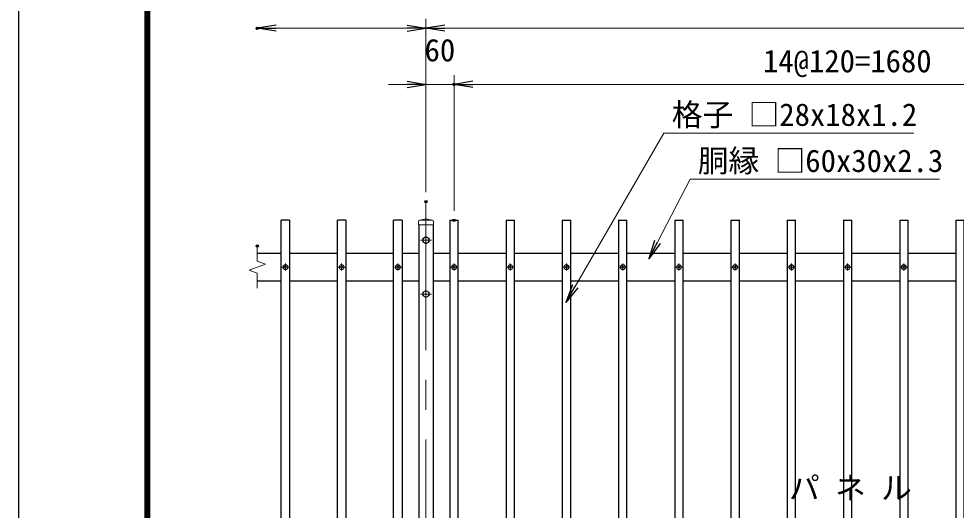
# Model space of a CAD drawing. Units: millimetres, scale not verified. Extents: x -4200 to 4200, y -2970 to 2970.
# Drawn here: x -4200 to -2199, y 311 to 1360 of the extents above; entities that cross this region are included whole.
import ezdxf
from ezdxf.enums import TextEntityAlignment as Align

# ---------------------------------------------------------------- set-up
doc = ezdxf.new("R2010")
doc.units = ezdxf.units.MM
doc.header["$LTSCALE"] = 10
doc.header["$PDMODE"] = 32
doc.header["$PDSIZE"] = 5
doc.linetypes.add('USER1', pattern=[50.8, 31.75, -6.35, 6.35, -6.35])
for name, color, linetype, lineweight in [('0-0_D-TTL', 2, 'Continuous', 25), ('0-2_D-BMK', 2, 'USER1', 13), ('0-5_D-STR1', 1, 'Continuous', 25), ('0-6_D-STR3', 3, 'Continuous', 13), ('0-8_D-STR-DIM', 7, 'Continuous', 13), ('0-9_0', 7, 'Continuous', 25), ('0-B_D-STR-TXT', 7, 'Continuous', 13)]:
    doc.layers.add(name, color=color, linetype=linetype, lineweight=lineweight)
doc.layers.add('0-A_Defpoints', color=8, linetype='Continuous')
doc.styles.add('ＭＳ ゴシック', font='')
doc.styles.get('ＭＳ ゴシック').set_extended_font_data('MS Gothic')

# ---------------------------------------------------------------- blocks, each defined once
blk = doc.blocks.new('_Open')
at = {"layer": '0-9_0'}
blk.add_line((-10, 1.667), (0, 0), dxfattribs=at)
blk.add_lwpolyline([(-10, -1.667), (0, 0), (-10, 0)], dxfattribs=at)
blk = doc.blocks.new('MLeader2')
at = {"layer": '0-B_D-STR-TXT'}
blk.add_line((-2757.16, 1017.65), (-2234.56, 1017.65), dxfattribs=at)
at = {"layer": '0-B_D-STR-TXT', "lineweight": 25}
blk.add_line((-2830.87, 880.26), (-2855.2, 847.82), dxfattribs=at)
at = {"layer": '0-B_D-STR-TXT'}
blk.add_lwpolyline([(-2836.79, 883.33), (-2767.16, 1017.65), (-2757.16, 1017.65)], dxfattribs=at)
at = {"layer": '0-B_D-STR-TXT', "lineweight": 25}
blk.add_lwpolyline([(-2842.71, 886.4), (-2855.2, 847.82), (-2836.79, 883.33)], dxfattribs=at)
at = {"layer": '0-B_D-STR-TXT', "style": 'ＭＳ ゴシック'}
blk.add_text('胴縁 □60x30x2.3', height=48.09, dxfattribs=at).set_placement((-2750.71, 1018.44), align=Align.BOTTOM_LEFT)
blk = doc.blocks.new('MLeader3')
at = {"layer": '0-B_D-STR-TXT'}
blk.add_line((-2813.47, 1116.17), (-2289.62, 1116.17), dxfattribs=at)
at = {"layer": '0-B_D-STR-TXT', "lineweight": 25}
blk.add_line((-3006.72, 785.44), (-3032.49, 754.13), dxfattribs=at)
at = {"layer": '0-B_D-STR-TXT'}
blk.add_lwpolyline([(-3012.49, 788.78), (-2823.47, 1116.17), (-2813.47, 1116.17)], dxfattribs=at)
at = {"layer": '0-B_D-STR-TXT', "lineweight": 25}
blk.add_lwpolyline([(-3018.27, 792.11), (-3032.49, 754.13), (-3012.49, 788.78)], dxfattribs=at)
at = {"layer": '0-B_D-STR-TXT', "style": 'ＭＳ ゴシック'}
blk.add_text('格子 □28x18x1.2', height=48.09, dxfattribs=at).set_placement((-2806.17, 1116.96), align=Align.BOTTOM_LEFT)

msp = doc.modelspace()

# ---------------------------------------------------------------- linework, layer by layer
at = {"layer": '0-0_D-TTL'}
for points in [[(-4199.92, 2970.06), (4200.08, 2970.06), (4200.08, -2969.94), (-4199.92, -2969.94)], [(-3929.92, 2750.06), (3930.08, 2750.06), (3930.08, -2749.94), (-3929.92, -2749.94)], [(-3927.42, 2747.56), (3927.58, 2747.56), (3927.58, -2747.44), (-3927.42, -2747.44)], [(-3924.92, 2745.06), (3925.08, 2745.06), (3925.08, -2744.94), (-3924.92, -2744.94)], [(-3922.42, 2742.56), (3922.58, 2742.56), (3922.58, -2742.44), (-3922.42, -2742.44)], [(-3919.92, 2740.06), (3920.08, 2740.06), (3920.08, -2739.94), (-3919.92, -2739.94)]]:
    msp.add_lwpolyline(points, close=True, dxfattribs=at)
at = {"layer": '0-2_D-BMK'}
for p, q in [((-3330.77, 969.91), (-3330.77, -490.09)), ((-3318.77, 887.41), (-3342.77, 887.41)), ((-3638.27, 829.91), (-3623.27, 829.91)), ((-3630.77, 837.41), (-3630.77, 822.41)), ((-3518.27, 829.91), (-3503.27, 829.91)), ((-3510.77, 837.41), (-3510.77, 822.41)), ((-3398.27, 829.91), (-3383.27, 829.91)), ((-3390.77, 837.41), (-3390.77, 822.41)), ((-3263.27, 829.91), (-3278.27, 829.91)), ((-3270.77, 837.41), (-3270.77, 822.41)), ((-3143.27, 829.91), (-3158.27, 829.91)), ((-3150.77, 837.41), (-3150.77, 822.41)), ((-3023.27, 829.91), (-3038.27, 829.91)), ((-3030.77, 837.41), (-3030.77, 822.41)), ((-2903.27, 829.91), (-2918.27, 829.91)), ((-2910.77, 837.41), (-2910.77, 822.41)), ((-2783.27, 829.91), (-2798.27, 829.91)), ((-2790.77, 837.41), (-2790.77, 822.41)), ((-2663.27, 829.91), (-2678.27, 829.91)), ((-2670.77, 837.41), (-2670.77, 822.41)), ((-2543.27, 829.91), (-2558.27, 829.91)), ((-2550.77, 837.41), (-2550.77, 822.41)), ((-2423.27, 829.91), (-2438.27, 829.91)), ((-2430.77, 837.41), (-2430.77, 822.41)), ((-2303.27, 829.91), (-2318.27, 829.91)), ((-2310.77, 837.41), (-2310.77, 822.41)), ((-3318.77, 772.41), (-3342.77, 772.41))]:
    msp.add_line(p, q, dxfattribs=at)
at = {"layer": '0-5_D-STR1'}
for p, q in [((-3621.77, 929.91), (-3639.77, 929.91)), ((-3501.77, 929.91), (-3519.77, 929.91)), ((-3381.77, 929.91), (-3399.77, 929.91)), ((-3279.77, 929.91), (-3261.77, 929.91)), ((-3159.77, 929.91), (-3141.77, 929.91)), ((-3039.77, 929.91), (-3021.77, 929.91)), ((-2919.77, 929.91), (-2901.77, 929.91)), ((-2799.77, 929.91), (-2781.77, 929.91)), ((-2679.77, 929.91), (-2661.77, 929.91)), ((-2559.77, 929.91), (-2541.77, 929.91)), ((-2439.77, 929.91), (-2421.77, 929.91)), ((-2319.77, 929.91), (-2301.77, 929.91)), ((-2199.77, 929.91), (-2181.77, 929.91)), ((-3345.77, 919.91), (-3345.77, -440.09)), ((-3315.77, 919.91), (-3315.77, -440.09)), ((-3690.77, 859.91), (-3639.77, 859.91)), ((-3621.77, 859.91), (-3519.77, 859.91)), ((-3501.77, 859.91), (-3399.77, 859.91)), ((-3381.77, 859.91), (-3345.77, 859.91)), ((-3315.77, 859.91), (-3279.77, 859.91)), ((-3261.77, 859.91), (-3159.77, 859.91)), ((-3141.77, 859.91), (-3039.77, 859.91)), ((-3021.77, 859.91), (-2919.77, 859.91)), ((-2901.77, 859.91), (-2799.77, 859.91)), ((-2781.77, 859.91), (-2679.77, 859.91)), ((-2661.77, 859.91), (-2559.77, 859.91)), ((-2541.77, 859.91), (-2439.77, 859.91)), ((-2421.77, 859.91), (-2319.77, 859.91)), ((-2301.77, 859.91), (-2199.77, 859.91)), ((-3639.77, 799.91), (-3690.77, 799.91)), ((-3519.77, 799.91), (-3621.77, 799.91)), ((-3399.77, 799.91), (-3501.77, 799.91)), ((-3345.77, 799.91), (-3381.77, 799.91)), ((-3279.77, 799.91), (-3315.77, 799.91)), ((-3159.77, 799.91), (-3261.77, 799.91)), ((-3039.77, 799.91), (-3141.77, 799.91)), ((-2919.77, 799.91), (-3021.77, 799.91)), ((-2799.77, 799.91), (-2901.77, 799.91)), ((-2679.77, 799.91), (-2781.77, 799.91)), ((-2559.77, 799.91), (-2661.77, 799.91)), ((-2439.77, 799.91), (-2541.77, 799.91)), ((-2319.77, 799.91), (-2421.77, 799.91)), ((-2199.77, 799.91), (-2301.77, 799.91))]:
    msp.add_line(p, q, dxfattribs=at)
for points in [[(-3621.77, 929.91), (-3621.77, -220.09), (-3639.77, -220.09), (-3639.77, 929.91)], [(-3501.77, 929.91), (-3501.77, -220.09), (-3519.77, -220.09), (-3519.77, 929.91)], [(-3381.77, 929.91), (-3381.77, -220.09), (-3399.77, -220.09), (-3399.77, 929.91)], [(-3279.77, 929.91), (-3279.77, -220.09), (-3261.77, -220.09), (-3261.77, 929.91)], [(-3159.77, 929.91), (-3159.77, -220.09), (-3141.77, -220.09), (-3141.77, 929.91)], [(-3039.77, 929.91), (-3039.77, -220.09), (-3021.77, -220.09), (-3021.77, 929.91)], [(-2919.77, 929.91), (-2919.77, -220.09), (-2901.77, -220.09), (-2901.77, 929.91)], [(-2799.77, 929.91), (-2799.77, -220.09), (-2781.77, -220.09), (-2781.77, 929.91)], [(-2679.77, 929.91), (-2679.77, -220.09), (-2661.77, -220.09), (-2661.77, 929.91)], [(-2559.77, 929.91), (-2559.77, -220.09), (-2541.77, -220.09), (-2541.77, 929.91)], [(-2439.77, 929.91), (-2439.77, -220.09), (-2421.77, -220.09), (-2421.77, 929.91)], [(-2319.77, 929.91), (-2319.77, -220.09), (-2301.77, -220.09), (-2301.77, 929.91)], [(-2199.77, 929.91), (-2199.77, -220.09), (-2181.77, -220.09), (-2181.77, 929.91)]]:
    msp.add_lwpolyline(points, dxfattribs=at)
at = {"layer": '0-6_D-STR3'}
for p, q in [((-3347.02, 926.91), (-3347.02, 919.91)), ((-3330.77, 932.91), (-3344.02, 929.91)), ((-3344.02, 929.91), (-3317.52, 929.91)), ((-3330.77, 932.91), (-3317.52, 929.91)), ((-3314.52, 926.91), (-3314.52, 919.91)), ((-3347.02, 919.91), (-3314.52, 919.91)), ((-3632.6, 829.52), (-3634.12, 829.55)), ((-3631.68, 830.78), (-3632.6, 830.3)), ((-3631.68, 829.05), (-3632.6, 829.52)), ((-3631.66, 830.8), (-3631.17, 831.72)), ((-3631.66, 829.03), (-3631.17, 828.11)), ((-3631.14, 833.26), (-3631.17, 831.72)), ((-3631.14, 826.56), (-3631.17, 828.11)), ((-3630.38, 833.26), (-3631.14, 833.26)), ((-3630.41, 826.56), (-3631.14, 826.56)), ((-3630.41, 833.26), (-3630.38, 831.72)), ((-3630.41, 826.56), (-3630.38, 828.11)), ((-3629.89, 830.8), (-3630.38, 831.72)), ((-3629.89, 829.03), (-3630.38, 828.11)), ((-3629.87, 830.78), (-3628.95, 830.3)), ((-3629.87, 829.05), (-3628.95, 829.52)), ((-3628.95, 830.3), (-3627.42, 830.28)), ((-3628.95, 829.52), (-3627.42, 829.55)), ((-3627.42, 830.28), (-3627.42, 829.55)), ((-3627.42, 830.28), (-3627.42, 829.55)), ((-3512.6, 829.52), (-3514.12, 829.55)), ((-3511.68, 830.78), (-3512.6, 830.3)), ((-3511.68, 829.05), (-3512.6, 829.52)), ((-3511.66, 830.8), (-3511.17, 831.72)), ((-3511.66, 829.03), (-3511.17, 828.11)), ((-3511.14, 833.26), (-3511.17, 831.72)), ((-3511.14, 826.56), (-3511.17, 828.11)), ((-3510.38, 833.26), (-3511.14, 833.26)), ((-3510.41, 826.56), (-3511.14, 826.56)), ((-3510.41, 833.26), (-3510.38, 831.72)), ((-3510.41, 826.56), (-3510.38, 828.11)), ((-3509.89, 830.8), (-3510.38, 831.72)), ((-3509.89, 829.03), (-3510.38, 828.11)), ((-3509.87, 830.78), (-3508.95, 830.3)), ((-3509.87, 829.05), (-3508.95, 829.52)), ((-3508.95, 830.3), (-3507.42, 830.28)), ((-3508.95, 829.52), (-3507.42, 829.55)), ((-3507.42, 830.28), (-3507.42, 829.55)), ((-3507.42, 830.28), (-3507.42, 829.55)), ((-3392.6, 829.52), (-3394.12, 829.55)), ((-3391.68, 830.78), (-3392.6, 830.3)), ((-3391.68, 829.05), (-3392.6, 829.52)), ((-3391.66, 830.8), (-3391.17, 831.72)), ((-3391.66, 829.03), (-3391.17, 828.11)), ((-3391.14, 833.26), (-3391.17, 831.72)), ((-3391.14, 826.56), (-3391.17, 828.11)), ((-3390.38, 833.26), (-3391.14, 833.26)), ((-3390.41, 826.56), (-3391.14, 826.56)), ((-3390.41, 833.26), (-3390.38, 831.72)), ((-3390.41, 826.56), (-3390.38, 828.11)), ((-3389.89, 830.8), (-3390.38, 831.72)), ((-3389.89, 829.03), (-3390.38, 828.11)), ((-3389.87, 830.78), (-3388.95, 830.3)), ((-3389.87, 829.05), (-3388.95, 829.52)), ((-3388.95, 830.3), (-3387.42, 830.28)), ((-3388.95, 829.52), (-3387.42, 829.55)), ((-3387.42, 830.28), (-3387.42, 829.55)), ((-3387.42, 830.28), (-3387.42, 829.55)), ((-3272.6, 830.3), (-3274.12, 830.28)), ((-3274.12, 830.28), (-3274.12, 829.55)), ((-3274.12, 830.28), (-3274.12, 829.55)), ((-3272.6, 829.52), (-3274.12, 829.55)), ((-3271.68, 830.78), (-3272.6, 830.3)), ((-3271.68, 829.05), (-3272.6, 829.52)), ((-3271.66, 830.8), (-3271.17, 831.72)), ((-3271.66, 829.03), (-3271.17, 828.11)), ((-3271.14, 833.26), (-3271.17, 831.72)), ((-3271.17, 833.26), (-3270.41, 833.26)), ((-3271.14, 826.56), (-3271.17, 828.11)), ((-3271.14, 826.56), (-3270.41, 826.56)), ((-3270.41, 833.26), (-3270.38, 831.72)), ((-3270.41, 826.56), (-3270.38, 828.11)), ((-3269.89, 830.8), (-3270.38, 831.72)), ((-3269.89, 829.03), (-3270.38, 828.11)), ((-3269.87, 830.78), (-3268.95, 830.3)), ((-3269.87, 829.05), (-3268.95, 829.52)), ((-3268.95, 829.52), (-3267.42, 829.55)), ((-3152.6, 830.3), (-3154.12, 830.28)), ((-3154.12, 830.28), (-3154.12, 829.55)), ((-3154.12, 830.28), (-3154.12, 829.55)), ((-3152.6, 829.52), (-3154.12, 829.55)), ((-3151.68, 830.78), (-3152.6, 830.3)), ((-3151.68, 829.05), (-3152.6, 829.52)), ((-3151.66, 830.8), (-3151.17, 831.72)), ((-3151.66, 829.03), (-3151.17, 828.11)), ((-3151.14, 833.26), (-3151.17, 831.72)), ((-3151.17, 833.26), (-3150.41, 833.26)), ((-3151.14, 826.56), (-3151.17, 828.11)), ((-3151.14, 826.56), (-3150.41, 826.56)), ((-3150.41, 833.26), (-3150.38, 831.72)), ((-3150.41, 826.56), (-3150.38, 828.11)), ((-3149.89, 830.8), (-3150.38, 831.72)), ((-3149.89, 829.03), (-3150.38, 828.11)), ((-3149.87, 830.78), (-3148.95, 830.3)), ((-3149.87, 829.05), (-3148.95, 829.52)), ((-3148.95, 829.52), (-3147.42, 829.55)), ((-3032.6, 830.3), (-3034.12, 830.28)), ((-3034.12, 830.28), (-3034.12, 829.55)), ((-3034.12, 830.28), (-3034.12, 829.55)), ((-3032.6, 829.52), (-3034.12, 829.55)), ((-3031.68, 830.78), (-3032.6, 830.3)), ((-3031.68, 829.05), (-3032.6, 829.52)), ((-3031.66, 830.8), (-3031.17, 831.72)), ((-3031.66, 829.03), (-3031.17, 828.11)), ((-3031.14, 833.26), (-3031.17, 831.72)), ((-3031.17, 833.26), (-3030.41, 833.26)), ((-3031.14, 826.56), (-3031.17, 828.11)), ((-3031.14, 826.56), (-3030.41, 826.56)), ((-3030.41, 833.26), (-3030.38, 831.72)), ((-3030.41, 826.56), (-3030.38, 828.11)), ((-3029.89, 830.8), (-3030.38, 831.72)), ((-3029.89, 829.03), (-3030.38, 828.11)), ((-3029.87, 830.78), (-3028.95, 830.3)), ((-3029.87, 829.05), (-3028.95, 829.52)), ((-3028.95, 829.52), (-3027.42, 829.55)), ((-2912.6, 830.3), (-2914.12, 830.28)), ((-2914.12, 830.28), (-2914.12, 829.55)), ((-2914.12, 830.28), (-2914.12, 829.55)), ((-2912.6, 829.52), (-2914.12, 829.55)), ((-2911.68, 830.78), (-2912.6, 830.3)), ((-2911.68, 829.05), (-2912.6, 829.52)), ((-2911.66, 830.8), (-2911.17, 831.72)), ((-2911.66, 829.03), (-2911.17, 828.11)), ((-2911.14, 833.26), (-2911.17, 831.72)), ((-2911.17, 833.26), (-2910.41, 833.26)), ((-2911.14, 826.56), (-2911.17, 828.11)), ((-2911.14, 826.56), (-2910.41, 826.56)), ((-2910.41, 833.26), (-2910.38, 831.72)), ((-2910.41, 826.56), (-2910.38, 828.11)), ((-2909.89, 830.8), (-2910.38, 831.72)), ((-2909.89, 829.03), (-2910.38, 828.11)), ((-2909.87, 830.78), (-2908.95, 830.3)), ((-2909.87, 829.05), (-2908.95, 829.52)), ((-2908.95, 829.52), (-2907.42, 829.55)), ((-2792.6, 830.3), (-2794.12, 830.28)), ((-2794.12, 830.28), (-2794.12, 829.55)), ((-2794.12, 830.28), (-2794.12, 829.55)), ((-2792.6, 829.52), (-2794.12, 829.55)), ((-2791.68, 830.78), (-2792.6, 830.3)), ((-2791.68, 829.05), (-2792.6, 829.52)), ((-2791.66, 830.8), (-2791.17, 831.72)), ((-2791.66, 829.03), (-2791.17, 828.11)), ((-2791.14, 833.26), (-2791.17, 831.72)), ((-2791.17, 833.26), (-2790.41, 833.26)), ((-2791.14, 826.56), (-2791.17, 828.11)), ((-2791.14, 826.56), (-2790.41, 826.56)), ((-2790.41, 833.26), (-2790.38, 831.72)), ((-2790.41, 826.56), (-2790.38, 828.11)), ((-2789.89, 830.8), (-2790.38, 831.72)), ((-2789.89, 829.03), (-2790.38, 828.11)), ((-2789.87, 830.78), (-2788.95, 830.3)), ((-2789.87, 829.05), (-2788.95, 829.52)), ((-2788.95, 829.52), (-2787.42, 829.55)), ((-2672.6, 830.3), (-2674.12, 830.28)), ((-2674.12, 830.28), (-2674.12, 829.55)), ((-2674.12, 830.28), (-2674.12, 829.55)), ((-2672.6, 829.52), (-2674.12, 829.55)), ((-2671.68, 830.78), (-2672.6, 830.3)), ((-2671.68, 829.05), (-2672.6, 829.52)), ((-2671.66, 830.8), (-2671.17, 831.72)), ((-2671.66, 829.03), (-2671.17, 828.11)), ((-2671.14, 833.26), (-2671.17, 831.72)), ((-2671.17, 833.26), (-2670.41, 833.26)), ((-2671.14, 826.56), (-2671.17, 828.11)), ((-2671.14, 826.56), (-2670.41, 826.56)), ((-2670.41, 833.26), (-2670.38, 831.72)), ((-2670.41, 826.56), (-2670.38, 828.11)), ((-2669.89, 830.8), (-2670.38, 831.72)), ((-2669.89, 829.03), (-2670.38, 828.11)), ((-2669.87, 830.78), (-2668.95, 830.3)), ((-2669.87, 829.05), (-2668.95, 829.52)), ((-2668.95, 829.52), (-2667.42, 829.55)), ((-2552.6, 830.3), (-2554.12, 830.28)), ((-2554.12, 830.28), (-2554.12, 829.55)), ((-2554.12, 830.28), (-2554.12, 829.55)), ((-2552.6, 829.52), (-2554.12, 829.55)), ((-2551.68, 830.78), (-2552.6, 830.3)), ((-2551.68, 829.05), (-2552.6, 829.52)), ((-2551.66, 830.8), (-2551.17, 831.72)), ((-2551.66, 829.03), (-2551.17, 828.11)), ((-2551.14, 833.26), (-2551.17, 831.72)), ((-2551.17, 833.26), (-2550.41, 833.26)), ((-2551.14, 826.56), (-2551.17, 828.11)), ((-2551.14, 826.56), (-2550.41, 826.56)), ((-2550.41, 833.26), (-2550.38, 831.72)), ((-2550.41, 826.56), (-2550.38, 828.11)), ((-2549.89, 830.8), (-2550.38, 831.72)), ((-2549.89, 829.03), (-2550.38, 828.11)), ((-2549.87, 830.78), (-2548.95, 830.3)), ((-2549.87, 829.05), (-2548.95, 829.52)), ((-2548.95, 829.52), (-2547.42, 829.55)), ((-2432.6, 830.3), (-2434.12, 830.28)), ((-2434.12, 830.28), (-2434.12, 829.55)), ((-2434.12, 830.28), (-2434.12, 829.55)), ((-2432.6, 829.52), (-2434.12, 829.55)), ((-2431.68, 830.78), (-2432.6, 830.3)), ((-2431.68, 829.05), (-2432.6, 829.52)), ((-2431.66, 830.8), (-2431.17, 831.72)), ((-2431.66, 829.03), (-2431.17, 828.11)), ((-2431.14, 833.26), (-2431.17, 831.72)), ((-2431.17, 833.26), (-2430.41, 833.26)), ((-2431.14, 826.56), (-2431.17, 828.11)), ((-2431.14, 826.56), (-2430.41, 826.56)), ((-2430.41, 833.26), (-2430.38, 831.72)), ((-2430.41, 826.56), (-2430.38, 828.11)), ((-2429.89, 830.8), (-2430.38, 831.72)), ((-2429.89, 829.03), (-2430.38, 828.11)), ((-2429.87, 830.78), (-2428.95, 830.3)), ((-2429.87, 829.05), (-2428.95, 829.52)), ((-2428.95, 829.52), (-2427.42, 829.55)), ((-2312.6, 830.3), (-2314.12, 830.28)), ((-2314.12, 830.28), (-2314.12, 829.55)), ((-2314.12, 830.28), (-2314.12, 829.55)), ((-2312.6, 829.52), (-2314.12, 829.55)), ((-2311.68, 830.78), (-2312.6, 830.3)), ((-2311.68, 829.05), (-2312.6, 829.52)), ((-2311.66, 830.8), (-2311.17, 831.72)), ((-2311.66, 829.03), (-2311.17, 828.11)), ((-2311.14, 833.26), (-2311.17, 831.72)), ((-2311.17, 833.26), (-2310.41, 833.26)), ((-2311.14, 826.56), (-2311.17, 828.11)), ((-2311.14, 826.56), (-2310.41, 826.56)), ((-2310.41, 833.26), (-2310.38, 831.72)), ((-2310.41, 826.56), (-2310.38, 828.11)), ((-2309.89, 830.8), (-2310.38, 831.72)), ((-2309.89, 829.03), (-2310.38, 828.11)), ((-2309.87, 830.78), (-2308.95, 830.3)), ((-2309.87, 829.05), (-2308.95, 829.52)), ((-2308.95, 829.52), (-2307.42, 829.55))]:
    msp.add_line(p, q, dxfattribs=at)
for points in [[(-3324.27, 891.17), (-3330.77, 894.92), (-3337.27, 891.17), (-3337.27, 883.66), (-3330.77, 879.91), (-3324.27, 883.66)], [(-3324.27, 776.17), (-3330.77, 779.92), (-3337.27, 776.17), (-3337.27, 768.66), (-3330.77, 764.91), (-3324.27, 768.66)]]:
    msp.add_lwpolyline(points, close=True, dxfattribs=at)
for points in [[(-3632.6, 830.3), (-3634.12, 830.28), (-3634.12, 829.55)], [(-3512.6, 830.3), (-3514.12, 830.28), (-3514.12, 829.55)], [(-3392.6, 830.3), (-3394.12, 830.28), (-3394.12, 829.55)], [(-3268.95, 830.3), (-3267.42, 830.28), (-3267.42, 829.55)], [(-3148.95, 830.3), (-3147.42, 830.28), (-3147.42, 829.55)], [(-3028.95, 830.3), (-3027.42, 830.28), (-3027.42, 829.55)], [(-2908.95, 830.3), (-2907.42, 830.28), (-2907.42, 829.55)], [(-2788.95, 830.3), (-2787.42, 830.28), (-2787.42, 829.55)], [(-2668.95, 830.3), (-2667.42, 830.28), (-2667.42, 829.55)], [(-2548.95, 830.3), (-2547.42, 830.28), (-2547.42, 829.55)], [(-2428.95, 830.3), (-2427.42, 830.28), (-2427.42, 829.55)], [(-2308.95, 830.3), (-2307.42, 830.28), (-2307.42, 829.55)]]:
    msp.add_lwpolyline(points, dxfattribs=at)
for centre, radius in [((-3330.77, 887.41), 6.25), ((-3630.77, 829.91), 5.25), ((-3510.77, 829.91), 5.25), ((-3390.77, 829.91), 5.25), ((-3270.77, 829.91), 5.25), ((-3150.77, 829.91), 5.25), ((-3030.77, 829.91), 5.25), ((-2910.77, 829.91), 5.25), ((-2790.77, 829.91), 5.25), ((-2670.77, 829.91), 5.25), ((-2550.77, 829.91), 5.25), ((-2430.77, 829.91), 5.25), ((-2310.77, 829.91), 5.25), ((-3330.77, 772.41), 6.25)]:
    msp.add_circle(centre, radius, dxfattribs=at)
for centre, start, end in [((-3344.02, 926.91), 90, 180), ((-3317.52, 926.91), 0, 90)]:
    msp.add_arc(centre, 3, start, end, dxfattribs=at)
at = {"layer": '0-8_D-STR-DIM'}
for p, q in [((-3330.77, 989.91), (-3330.77, 1359.91)), ((-3330.77, 989.91), (-3330.77, 1359.91)), ((-3370.77, 1339.91), (-3650.77, 1339.91)), ((-3290.77, 1339.91), (-1570.77, 1339.91)), ((-3330.77, 989.91), (-3330.77, 1239.91)), ((-3270.77, 949.91), (-3270.77, 1239.91)), ((-3270.77, 949.91), (-3270.77, 1239.91)), ((-3370.77, 1219.91), (-3410.77, 1219.91)), ((-3330.77, 1219.91), (-3270.77, 1219.91)), ((-3230.77, 1219.91), (-3190.77, 1219.91)), ((-3230.77, 1219.91), (-1630.77, 1219.91)), ((-3690.77, 874.91), (-3690.77, 842.74)), ((-3673.15, 836.33), (-3690.77, 842.74)), ((-3708.39, 823.5), (-3673.15, 836.33)), ((-3690.77, 817.09), (-3708.39, 823.5)), ((-3690.77, 817.09), (-3690.77, 784.91))]:
    msp.add_line(p, q, dxfattribs=at)
at = {"layer": '0-A_Defpoints'}
for p in [(-3690.77, 1339.91), (-3270.77, 1219.91), (-3330.77, 969.91), (-3270.77, 929.91), (-3690.77, 874.91)]:
    msp.add_point(p, dxfattribs=at)

# ---------------------------------------------------------------- block references
at = {"layer": '0-8_D-STR-DIM', "xscale": 4, "yscale": 4, "rotation": 180}
for p in [(-3690.77, 1339.91), (-3330.77, 1339.91), (-3270.77, 1219.91), (-3270.77, 1219.91)]:
    msp.add_blockref('_Open', p, dxfattribs=at)
at = {"layer": '0-8_D-STR-DIM', "xscale": 4, "yscale": 4}
for p in [(-3330.77, 1339.91), (-3330.77, 1219.91)]:
    msp.add_blockref('_Open', p, dxfattribs=at)
at = {"layer": '0-B_D-STR-TXT'}
for name in ['MLeader3', 'MLeader2']:
    msp.add_blockref(name, (0, 0), dxfattribs=at)

# ---------------------------------------------------------------- texts
at = {"layer": '0-8_D-STR-DIM', "style": 'ＭＳ ゴシック'}
for s, p in [('60', (-3333.77, 1254.66)), ('14@120=1680', (-2611.42, 1231.35))]:
    msp.add_text(s, height=48.09, dxfattribs=at).set_placement(p, align=Align.BOTTOM_LEFT)
at = {"layer": '0-B_D-STR-TXT', "style": 'ＭＳ ゴシック'}
msp.add_text('パ ネ ル', height=48.09, dxfattribs=at).set_placement((-2556, 320.04), align=Align.BOTTOM_LEFT)

doc.saveas('drawing.dxf')
